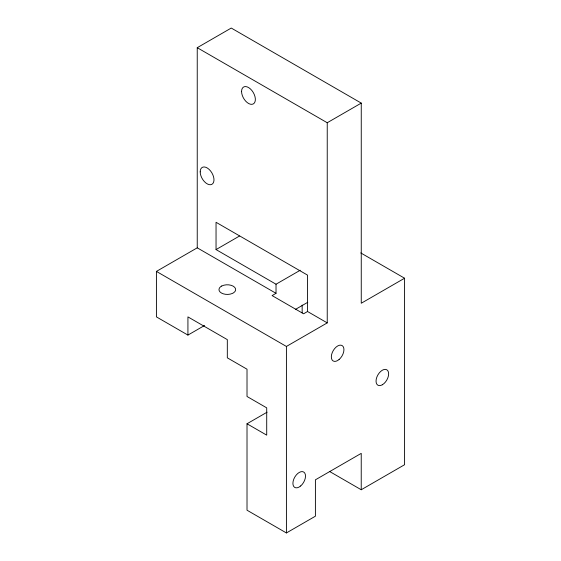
<?xml version="1.0" encoding="UTF-8"?>
<svg xmlns="http://www.w3.org/2000/svg" width="561" height="561" viewBox="0 0 561 561"><rect width="100%" height="100%" fill="white"/><g stroke="black" fill="none" stroke-linecap="round" stroke-linejoin="round"><path stroke-width="0.84" d="M329.412 471.38L361.228 489.753L361.235 453.372L315.408 479.816L315.401 516.197L286.412 532.95L247.015 510.208L247.015 423.772L267.099 412.181M204.597 325.464L187.928 335.085L156.414 316.888L156.414 271.405L197.241 247.829L197.241 47.692L231.258 28.05L361.256 103.105L361.256 303.242L404.586 278.228L404.586 464.718L361.228 489.753M197.241 47.692L327.238 122.74L361.256 103.105M327.238 122.74L327.238 322.884L307.54 311.509L307.54 275.121L216.041 222.289L216.041 249.582L239.47 236.055M216.041 249.582L276.026 284.217L300.219 270.255M276.026 284.217L276.026 293.319L272.092 295.591L303.606 313.788L307.54 311.509M295.619 309.3L307.765 302.288M156.414 271.405L286.412 346.453L327.238 322.884M360.751 252.92L404.586 278.228M197.241 247.829L276.026 293.319M247.015 423.772L266.713 435.147L266.713 407.854L247.015 396.48L247.015 369.201L227.317 357.827L227.317 339.629L187.928 316.888L187.928 335.085M302.162 305.086L302.162 312.884M286.412 346.453L286.412 532.95M221.721 286.019L220.585 286.741A8.359 4.825 0 0 0 221.413 293.01A8.359 4.825 0 0 0 232.268 293.487L233.523 292.835A8.359 4.825 0 0 0 233.229 286.187A8.359 4.825 0 0 0 221.721 286.019M382.364 384.755A8.913 5.147 -60 0 0 387.791 370.688A8.913 5.147 -60 0 0 376.873 377.034A8.913 5.147 -60 0 0 382.364 384.755M300.668 485.966A8.913 5.147 -60 0 0 303.796 472.089A8.913 5.147 -60 0 0 293.172 481.128A8.913 5.147 -60 0 0 300.668 485.966M200.2 171.862A9.747 5.631 60 0 0 210.536 184.73A9.747 5.631 60 0 0 210.536 170.937A9.747 5.631 60 0 0 200.2 171.862M241.574 91.478A9.747 5.631 60 0 0 251.917 104.339A9.747 5.631 60 0 0 251.917 90.552A9.747 5.631 60 0 0 241.574 91.478M339.089 359.51A8.913 5.147 -60 0 0 342.217 345.625A8.913 5.147 -60 0 0 331.593 354.671A8.913 5.147 -60 0 0 339.089 359.51"/></g></svg>
